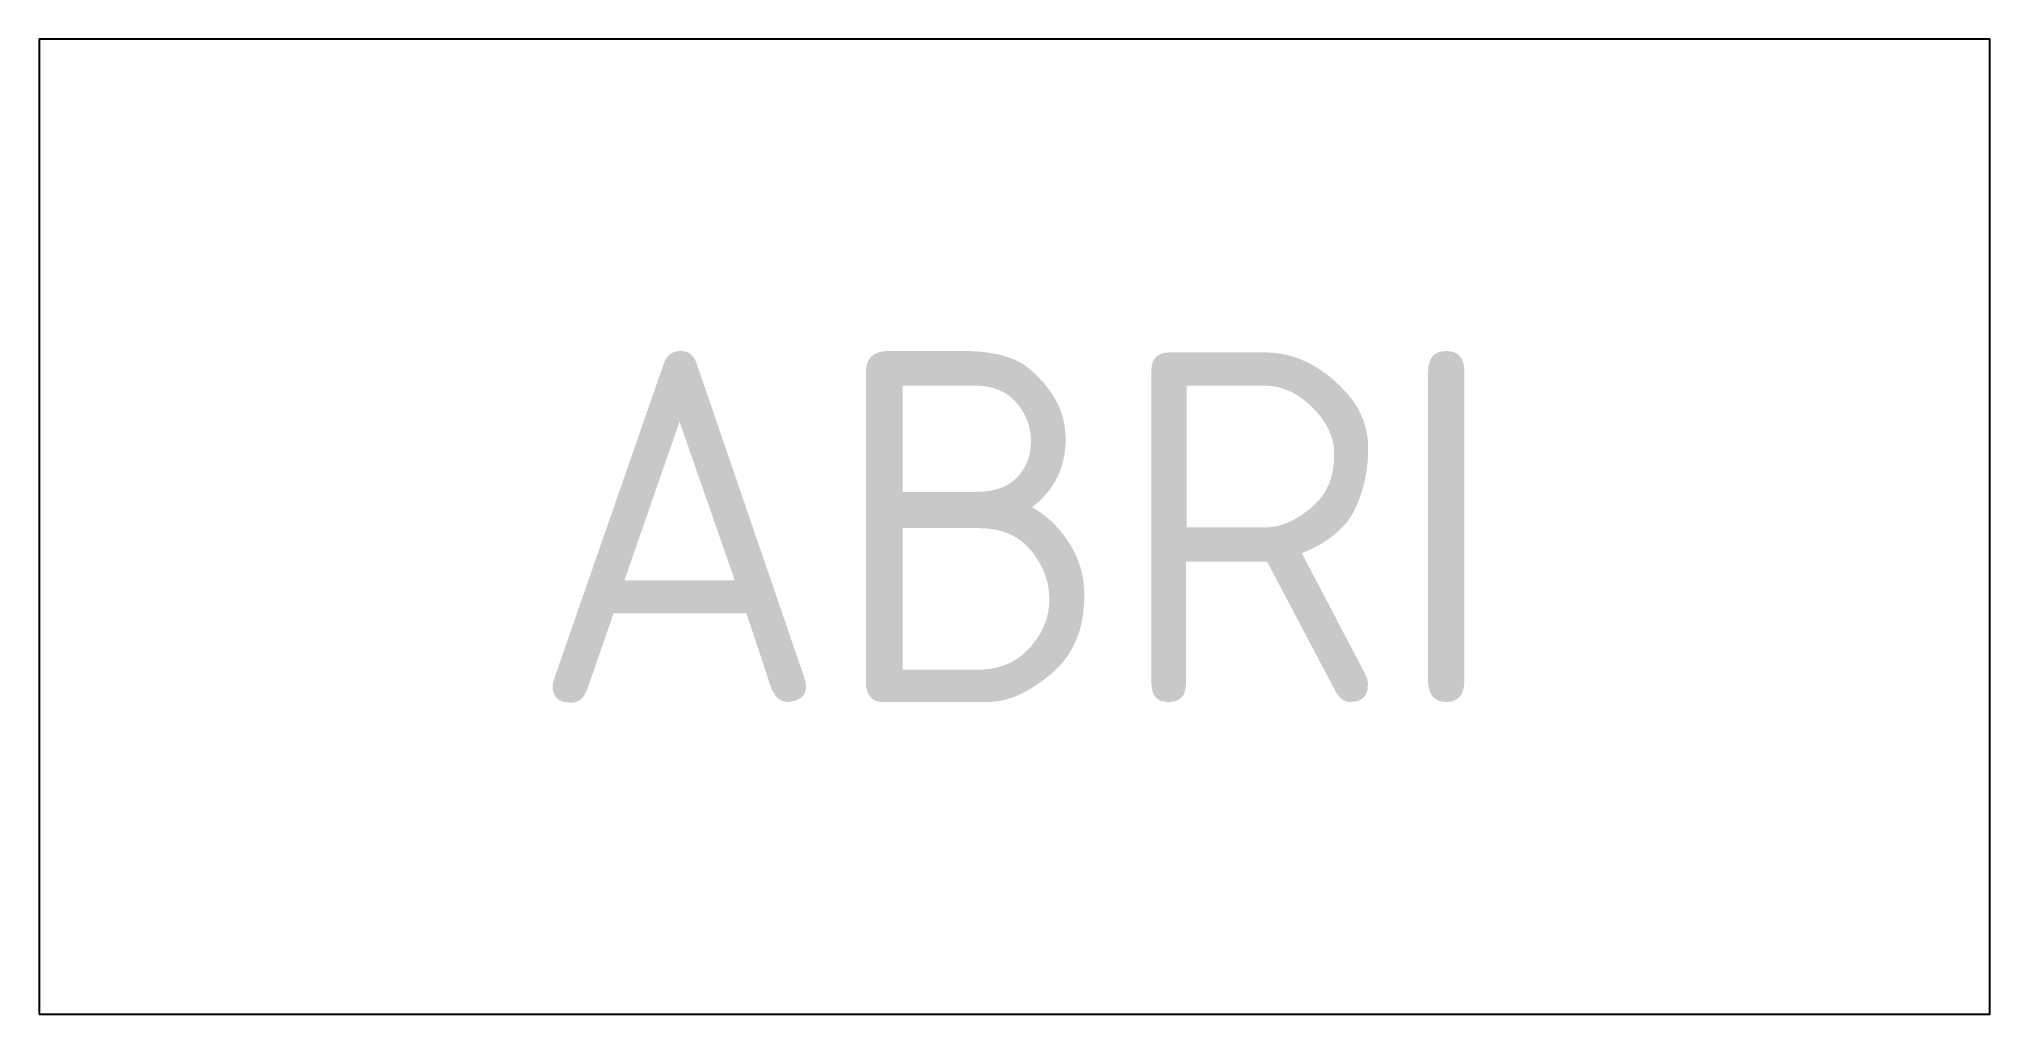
# Model space of a CAD drawing. Extents: x -5 to 5, y -2.5 to 2.5.
import ezdxf
from ezdxf.enums import TextEntityAlignment as Align

# ---------------------------------------------------------------- set-up
doc = ezdxf.new("R2010")
doc.units = 0
doc.header["$LTSCALE"] = 0.2
doc.styles.add('NLCS-ISO', font='NLCS-ISO.ttf')

msp = doc.modelspace()

# ---------------------------------------------------------------- linework, layer by layer
msp.add_lwpolyline([(-5, -2.5), (5, -2.5), (5, 2.5), (-5, 2.5)], close=True)

# ---------------------------------------------------------------- texts
at = {"style": 'NLCS-ISO'}
msp.add_text('ABRI', height=1.8, dxfattribs=at).set_placement((0, 0), align=Align.MIDDLE_CENTER)

doc.saveas('drawing.dxf')
